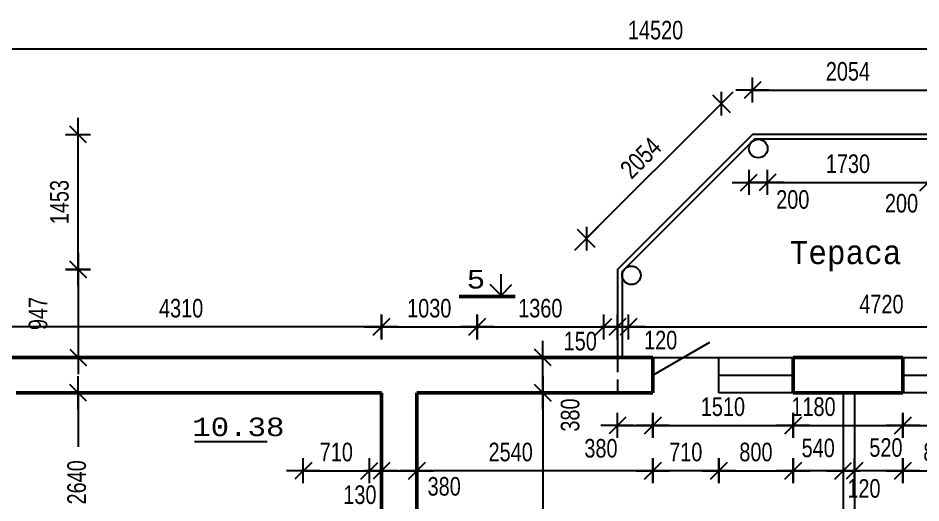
# Model space of a CAD drawing. Extents: x 3578 to 5591, y 95 to 458.
# Drawn here: x 4462.2 to 4559.3, y 236.3 to 288.5 of the extents above; entities that cross this region are included whole.
import ezdxf

# ---------------------------------------------------------------- set-up
doc = ezdxf.new("R2010")
doc.units = 0
doc.header["$MEASUREMENT"] = 0
doc.linetypes.add('HIDDEN2', pattern=[4.7625, 3.175, -1.5875])
doc.layers.get('0').update_dxf_attribs({"linetype": 'CONTINUOUS'})
doc.layers.get('DEFPOINTS').update_dxf_attribs({"linetype": 'CONTINUOUS'})
doc.layers.add('Chata', color=7, linetype='CONTINUOUS')
doc.styles.add('RUSS', font='russ', dxfattribs={"width": 0.8})
doc.styles.get("Standard").update_dxf_attribs({"font": 'cour.ttf'})
doc.dimstyles.new('Text 2mm', dxfattribs={"dimtxt": 2, "dimasz": 0.09, "dimexe": 0, "dimexo": 0, "dimgap": 1, "dimtad": 1, "dimdec": 0, "dimlfac": 100, "dimzin": 0, "dimdsep": 46, "dimtxsty": 'RUSS', "dimblk": 'A8MITTA', "dimcen": 3, "dimse1": 1, "dimse2": 1, "dimclrd": 6, "dimclrt": 6, "dimadec": 0, "dimazin": 0, "dimtp": 6, "dimtm": 6, "dimtfac": 1, "dimtdec": 0, "dimtofl": 0, "dimtmove": 2, "dimatfit": 3, "dimldrblk": 'A8MITTA', "dimfxl": 1, "dimtolj": 1, "dimtzin": 0, "dimarcsym": 0})

# ---------------------------------------------------------------- blocks, each defined once
blk = doc.blocks.new('A8MITTA', base_point=(3180, 3140))
for p, q in [((3180, 3155), (3180, 3125)), ((3170, 3130), (3190, 3150)), ((3160, 3140), (3200, 3140))]:
    blk.add_line(p, q)
blk = doc.blocks.new('*D62')
at = {"layer": 'Chata', "color": 6, "lineweight": -2, "ltscale": 0.01, "transparency": 16777216}
for p, q in [((4468.63, 248.038), (4468.63, 242.301)), ((4468.63, 221.818), (4468.63, 234.663))]:
    blk.add_line(p, q, dxfattribs=at)
at = {"layer": 'DEFPOINTS', "color": 0, "ltscale": 0.01, "transparency": 16777216}
for p in [(4461.967, 248.128), (4461.967, 221.728), (4468.63, 221.728)]:
    blk.add_point(p, dxfattribs=at)
at = {"layer": 'Chata', "color": 6, "lineweight": -2, "ltscale": 0.01, "transparency": 16777216, "xscale": 0.09, "yscale": 0.09, "zscale": 0.09}
for p, rotation in [((4468.63, 248.128), 90), ((4468.63, 221.728), 270)]:
    blk.add_blockref('A8MITTA', p, dxfattribs=dict(at, rotation=rotation))
at = {"layer": 'Chata', "color": 6, "ltscale": 0.01, "transparency": 16777216, "insert": (4468.488, 238.482), "char_height": 2, "attachment_point": 5, "rotation": 90, "style": 'RUSS'}
blk.add_mtext('\\A1;2640', dxfattribs=at)
blk = doc.blocks.new('*D77')
at = {"layer": 'Chata', "color": 6, "lineweight": -2, "ltscale": 0.01, "transparency": 16777216}
blk.add_line((4527.957, 255.224), (4574.977, 255.224), dxfattribs=at)
at = {"layer": 'DEFPOINTS', "color": 0, "ltscale": 0.01, "transparency": 16777216}
for p in [(4575.067, 255.224), (4527.867, 251.928), (4575.067, 251.928)]:
    blk.add_point(p, dxfattribs=at)
at = {"layer": 'Chata', "color": 6, "lineweight": -2, "ltscale": 0.01, "transparency": 16777216, "xscale": 0.09, "yscale": 0.09, "zscale": 0.09, "rotation": 180}
blk.add_blockref('A8MITTA', (4527.867, 255.224), dxfattribs=at)
at = {"layer": 'Chata', "color": 6, "lineweight": -2, "ltscale": 0.01, "transparency": 16777216, "xscale": 0.09, "yscale": 0.09, "zscale": 0.09}
blk.add_blockref('A8MITTA', (4575.067, 255.224), dxfattribs=at)
at = {"layer": 'Chata', "color": 6, "ltscale": 0.01, "transparency": 16777216, "insert": (4555.071, 257.665), "char_height": 2, "attachment_point": 5, "style": 'RUSS'}
blk.add_mtext('\\A1;4720', dxfattribs=at)
blk = doc.blocks.new('*D78')
at = {"layer": 'Chata', "color": 6, "lineweight": -2, "ltscale": 0.01, "transparency": 16777216}
blk.add_line((4511.657, 255.224), (4525.077, 255.224), dxfattribs=at)
at = {"layer": 'DEFPOINTS', "color": 0, "ltscale": 0.01, "transparency": 16777216}
for p in [(4525.167, 255.224), (4511.567, 251.928), (4525.167, 251.928)]:
    blk.add_point(p, dxfattribs=at)
at = {"layer": 'Chata', "color": 6, "lineweight": -2, "ltscale": 0.01, "transparency": 16777216, "xscale": 0.09, "yscale": 0.09, "zscale": 0.09, "rotation": 180}
blk.add_blockref('A8MITTA', (4511.567, 255.224), dxfattribs=at)
at = {"layer": 'Chata', "color": 6, "lineweight": -2, "ltscale": 0.01, "transparency": 16777216, "xscale": 0.09, "yscale": 0.09, "zscale": 0.09}
blk.add_blockref('A8MITTA', (4525.167, 255.224), dxfattribs=at)
at = {"layer": 'Chata', "color": 6, "ltscale": 0.01, "transparency": 16777216, "insert": (4518.367, 257.224), "char_height": 2, "attachment_point": 5, "style": 'RUSS'}
blk.add_mtext('\\A1;1360', dxfattribs=at)
blk = doc.blocks.new('*D84')
at = {"layer": 'Chata', "color": 6, "lineweight": -2, "ltscale": 0.01, "transparency": 16777216}
blk.add_line((4458.257, 285.172), (4603.277, 285.172), dxfattribs=at)
at = {"layer": 'DEFPOINTS', "color": 0, "ltscale": 0.01, "transparency": 16777216}
for p in [(4603.367, 285.172), (4458.167, 251.928), (4603.367, 251.928)]:
    blk.add_point(p, dxfattribs=at)
at = {"layer": 'Chata', "color": 6, "lineweight": -2, "ltscale": 0.01, "transparency": 16777216, "xscale": 0.09, "yscale": 0.09, "zscale": 0.09, "rotation": 180}
blk.add_blockref('A8MITTA', (4458.167, 285.172), dxfattribs=at)
at = {"layer": 'Chata', "color": 6, "lineweight": -2, "ltscale": 0.01, "transparency": 16777216, "xscale": 0.09, "yscale": 0.09, "zscale": 0.09}
blk.add_blockref('A8MITTA', (4603.367, 285.172), dxfattribs=at)
at = {"layer": 'Chata', "color": 6, "ltscale": 0.01, "transparency": 16777216, "insert": (4530.767, 287.172), "char_height": 2, "attachment_point": 5, "style": 'RUSS'}
blk.add_mtext('\\A1;14520', dxfattribs=at)
blk = doc.blocks.new('*D85')
at = {"layer": 'Chata', "color": 6, "lineweight": -2, "ltscale": 0.01, "transparency": 16777216}
blk.add_line((4448.631, 251.838), (4448.631, 159.118), dxfattribs=at)
at = {"layer": 'DEFPOINTS', "color": 0, "ltscale": 0.01, "transparency": 16777216}
for p in [(4458.167, 251.928), (4448.631, 159.028), (4501.267, 159.028)]:
    blk.add_point(p, dxfattribs=at)
at = {"layer": 'Chata', "color": 6, "lineweight": -2, "ltscale": 0.01, "transparency": 16777216, "xscale": 0.09, "yscale": 0.09, "zscale": 0.09}
for p, rotation in [((4448.631, 251.928), 90), ((4448.631, 159.028), 270)]:
    blk.add_blockref('A8MITTA', p, dxfattribs=dict(at, rotation=rotation))
at = {"layer": 'Chata', "color": 6, "ltscale": 0.01, "transparency": 16777216, "insert": (4446.631, 205.478), "char_height": 2, "attachment_point": 5, "rotation": 90, "style": 'RUSS'}
blk.add_mtext('\\A1;9290', dxfattribs=at)
blk = doc.blocks.new('*D86')
at = {"layer": 'Chata', "color": 6, "lineweight": -2, "ltscale": 0.01, "transparency": 16777216}
blk.add_line((4448.631, 252.018), (4448.631, 275.838), dxfattribs=at)
at = {"layer": 'DEFPOINTS', "color": 0, "ltscale": 0.01, "transparency": 16777216}
for p in [(4448.631, 275.928), (4541.195, 275.928), (4526.667, 251.928)]:
    blk.add_point(p, dxfattribs=at)
at = {"layer": 'Chata', "color": 6, "lineweight": -2, "ltscale": 0.01, "transparency": 16777216, "xscale": 0.09, "yscale": 0.09, "zscale": 0.09}
for p, rotation in [((4448.631, 275.928), 90), ((4448.631, 251.928), 270)]:
    blk.add_blockref('A8MITTA', p, dxfattribs=dict(at, rotation=rotation))
at = {"layer": 'Chata', "color": 6, "ltscale": 0.01, "transparency": 16777216, "insert": (4446.631, 263.928), "char_height": 2, "attachment_point": 5, "rotation": 90, "style": 'RUSS'}
blk.add_mtext('\\A1;2400', dxfattribs=at)
blk = doc.blocks.new('*D106')
at = {"color": 6, "lineweight": -2, "ltscale": 0.01, "transparency": 16777216}
blk.add_line((4557.277, 239.735), (4552.257, 239.735), dxfattribs=at)
at = {"layer": 'DEFPOINTS', "color": 0, "ltscale": 0.01, "transparency": 16777216}
for p in [(4552.167, 248.128), (4557.367, 248.128), (4552.167, 239.735)]:
    blk.add_point(p, dxfattribs=at)
at = {"color": 6, "lineweight": -2, "ltscale": 0.01, "transparency": 16777216, "xscale": 0.09, "yscale": 0.09, "zscale": 0.09, "rotation": 180}
blk.add_blockref('A8MITTA', (4552.167, 239.735), dxfattribs=at)
at = {"color": 6, "lineweight": -2, "ltscale": 0.01, "transparency": 16777216, "xscale": 0.09, "yscale": 0.09, "zscale": 0.09}
blk.add_blockref('A8MITTA', (4557.367, 239.735), dxfattribs=at)
at = {"color": 6, "ltscale": 0.01, "transparency": 16777216, "insert": (4555.554, 242.223), "char_height": 2, "attachment_point": 5, "style": 'RUSS'}
blk.add_mtext('\\A1;520', dxfattribs=at)
blk = doc.blocks.new('*D107')
at = {"color": 6, "lineweight": -2, "ltscale": 0.01, "transparency": 16777216}
for p, q in [((4550.877, 239.735), (4550.787, 239.735)), ((4552.257, 239.735), (4552.347, 239.735))]:
    blk.add_line(p, q, dxfattribs=at)
at = {"layer": 'DEFPOINTS', "color": 0, "ltscale": 0.01, "transparency": 16777216}
for p in [(4550.967, 248.128), (4552.167, 248.128), (4550.967, 239.735)]:
    blk.add_point(p, dxfattribs=at)
at = {"color": 6, "lineweight": -2, "ltscale": 0.01, "transparency": 16777216, "xscale": 0.09, "yscale": 0.09, "zscale": 0.09}
blk.add_blockref('A8MITTA', (4550.967, 239.735), dxfattribs=at)
at = {"color": 6, "lineweight": -2, "ltscale": 0.01, "transparency": 16777216, "xscale": 0.09, "yscale": 0.09, "zscale": 0.09, "rotation": 180}
blk.add_blockref('A8MITTA', (4552.167, 239.735), dxfattribs=at)
at = {"color": 6, "ltscale": 0.01, "transparency": 16777216, "insert": (4553.189, 237.815), "char_height": 2, "attachment_point": 5, "style": 'RUSS'}
blk.add_mtext('\\A1;120', dxfattribs=at)
blk = doc.blocks.new('*D108')
at = {"color": 6, "lineweight": -2, "ltscale": 0.01, "transparency": 16777216}
blk.add_line((4550.877, 239.735), (4545.657, 239.735), dxfattribs=at)
at = {"layer": 'DEFPOINTS', "color": 0, "ltscale": 0.01, "transparency": 16777216}
for p in [(4545.567, 248.128), (4550.967, 248.128), (4545.567, 239.735)]:
    blk.add_point(p, dxfattribs=at)
at = {"color": 6, "lineweight": -2, "ltscale": 0.01, "transparency": 16777216, "xscale": 0.09, "yscale": 0.09, "zscale": 0.09, "rotation": 180}
blk.add_blockref('A8MITTA', (4545.567, 239.735), dxfattribs=at)
at = {"color": 6, "lineweight": -2, "ltscale": 0.01, "transparency": 16777216, "xscale": 0.09, "yscale": 0.09, "zscale": 0.09}
blk.add_blockref('A8MITTA', (4550.967, 239.735), dxfattribs=at)
at = {"color": 6, "ltscale": 0.01, "transparency": 16777216, "insert": (4548.267, 242.174), "char_height": 2, "attachment_point": 5, "style": 'RUSS'}
blk.add_mtext('\\A1;540', dxfattribs=at)
blk = doc.blocks.new('*D109')
at = {"color": 6, "lineweight": -2, "ltscale": 0.01, "transparency": 16777216}
blk.add_line((4537.477, 239.735), (4530.557, 239.735), dxfattribs=at)
at = {"layer": 'DEFPOINTS', "color": 0, "ltscale": 0.01, "transparency": 16777216}
for p in [(4530.467, 248.128), (4537.567, 248.128), (4530.467, 239.735)]:
    blk.add_point(p, dxfattribs=at)
at = {"color": 6, "lineweight": -2, "ltscale": 0.01, "transparency": 16777216, "xscale": 0.09, "yscale": 0.09, "zscale": 0.09, "rotation": 180}
blk.add_blockref('A8MITTA', (4530.467, 239.735), dxfattribs=at)
at = {"color": 6, "lineweight": -2, "ltscale": 0.01, "transparency": 16777216, "xscale": 0.09, "yscale": 0.09, "zscale": 0.09}
blk.add_blockref('A8MITTA', (4537.567, 239.735), dxfattribs=at)
at = {"color": 6, "ltscale": 0.01, "transparency": 16777216, "insert": (4534.017, 241.735), "char_height": 2, "attachment_point": 5, "style": 'RUSS'}
blk.add_mtext('\\A1;710', dxfattribs=at)
blk = doc.blocks.new('*D110')
at = {"color": 6, "lineweight": -2, "ltscale": 0.01, "transparency": 16777216}
blk.add_line((4530.377, 239.735), (4505.157, 239.735), dxfattribs=at)
at = {"layer": 'DEFPOINTS', "color": 0, "ltscale": 0.01, "transparency": 16777216}
for p in [(4505.067, 248.128), (4530.467, 248.128), (4505.067, 239.735)]:
    blk.add_point(p, dxfattribs=at)
at = {"color": 6, "lineweight": -2, "ltscale": 0.01, "transparency": 16777216, "xscale": 0.09, "yscale": 0.09, "zscale": 0.09, "rotation": 180}
blk.add_blockref('A8MITTA', (4505.067, 239.735), dxfattribs=at)
at = {"color": 6, "lineweight": -2, "ltscale": 0.01, "transparency": 16777216, "xscale": 0.09, "yscale": 0.09, "zscale": 0.09}
blk.add_blockref('A8MITTA', (4530.467, 239.735), dxfattribs=at)
at = {"color": 6, "ltscale": 0.01, "transparency": 16777216, "insert": (4515.177, 241.735), "char_height": 2, "attachment_point": 5, "style": 'RUSS'}
blk.add_mtext('\\A1;2540', dxfattribs=at)
blk = doc.blocks.new('*D111')
at = {"color": 6, "lineweight": -2, "ltscale": 0.01, "transparency": 16777216}
blk.add_line((4501.357, 255.224), (4511.477, 255.224), dxfattribs=at)
at = {"layer": 'DEFPOINTS', "color": 0, "ltscale": 0.01, "transparency": 16777216}
for p in [(4511.567, 255.224), (4501.267, 251.928), (4511.567, 251.928)]:
    blk.add_point(p, dxfattribs=at)
at = {"color": 6, "lineweight": -2, "ltscale": 0.01, "transparency": 16777216, "xscale": 0.09, "yscale": 0.09, "zscale": 0.09, "rotation": 180}
blk.add_blockref('A8MITTA', (4501.267, 255.224), dxfattribs=at)
at = {"color": 6, "lineweight": -2, "ltscale": 0.01, "transparency": 16777216, "xscale": 0.09, "yscale": 0.09, "zscale": 0.09}
blk.add_blockref('A8MITTA', (4511.567, 255.224), dxfattribs=at)
at = {"color": 6, "ltscale": 0.01, "transparency": 16777216, "insert": (4506.417, 257.224), "char_height": 2, "attachment_point": 5, "style": 'RUSS'}
blk.add_mtext('\\A1;1030', dxfattribs=at)
blk = doc.blocks.new('*D112')
at = {"color": 6, "lineweight": -2, "ltscale": 0.01, "transparency": 16777216}
blk.add_line((4501.177, 255.224), (4458.257, 255.224), dxfattribs=at)
at = {"layer": 'DEFPOINTS', "color": 0, "ltscale": 0.01, "transparency": 16777216}
for p in [(4458.167, 255.224), (4458.167, 251.928), (4501.267, 251.928)]:
    blk.add_point(p, dxfattribs=at)
at = {"color": 6, "lineweight": -2, "ltscale": 0.01, "transparency": 16777216, "xscale": 0.09, "yscale": 0.09, "zscale": 0.09, "rotation": 180}
blk.add_blockref('A8MITTA', (4458.167, 255.224), dxfattribs=at)
at = {"color": 6, "lineweight": -2, "ltscale": 0.01, "transparency": 16777216, "xscale": 0.09, "yscale": 0.09, "zscale": 0.09}
blk.add_blockref('A8MITTA', (4501.267, 255.224), dxfattribs=at)
at = {"color": 6, "ltscale": 0.01, "transparency": 16777216, "insert": (4479.717, 257.224), "char_height": 2, "attachment_point": 5, "style": 'RUSS'}
blk.add_mtext('\\A1;4310', dxfattribs=at)
blk = doc.blocks.new('*D113')
at = {"color": 6, "lineweight": -2, "ltscale": 0.01, "transparency": 16777216}
blk.add_line((4523.391, 264.804), (4537.791, 279.204), dxfattribs=at)
at = {"layer": 'DEFPOINTS', "color": 0, "ltscale": 0.01, "transparency": 16777216}
for p in [(4537.855, 279.268), (4541.195, 275.928), (4526.667, 261.4)]:
    blk.add_point(p, dxfattribs=at)
at = {"color": 6, "lineweight": -2, "ltscale": 0.01, "transparency": 16777216, "xscale": 0.09, "yscale": 0.09, "zscale": 0.09}
for p, rotation in [((4537.855, 279.268), 45), ((4523.327, 264.74), 225)]:
    blk.add_blockref('A8MITTA', p, dxfattribs=dict(at, rotation=rotation))
at = {"color": 6, "ltscale": 0.01, "transparency": 16777216, "insert": (4529.177, 273.418), "char_height": 2, "attachment_point": 5, "rotation": 45, "style": 'RUSS'}
blk.add_mtext('\\A1;2054', dxfattribs=at)
blk = doc.blocks.new('*D114')
at = {"color": 6, "lineweight": -2, "ltscale": 0.01, "transparency": 16777216}
blk.add_line((4541.285, 280.731), (4561.65, 280.731), dxfattribs=at)
at = {"layer": 'DEFPOINTS', "color": 0, "ltscale": 0.01, "transparency": 16777216}
for p in [(4561.74, 280.731), (4541.195, 275.928), (4561.74, 275.928)]:
    blk.add_point(p, dxfattribs=at)
at = {"color": 6, "lineweight": -2, "ltscale": 0.01, "transparency": 16777216, "xscale": 0.09, "yscale": 0.09, "zscale": 0.09, "rotation": 180}
blk.add_blockref('A8MITTA', (4541.195, 280.731), dxfattribs=at)
at = {"color": 6, "lineweight": -2, "ltscale": 0.01, "transparency": 16777216, "xscale": 0.09, "yscale": 0.09, "zscale": 0.09}
blk.add_blockref('A8MITTA', (4561.74, 280.731), dxfattribs=at)
at = {"color": 6, "ltscale": 0.01, "transparency": 16777216, "insert": (4551.467, 282.731), "char_height": 2, "attachment_point": 5, "style": 'RUSS'}
blk.add_mtext('\\A1;2054', dxfattribs=at)
blk = doc.blocks.new('*D116')
at = {"color": 6, "lineweight": -2, "ltscale": 0.01, "transparency": 16777216}
blk.add_line((4468.63, 261.31), (4468.63, 252.018), dxfattribs=at)
at = {"layer": 'DEFPOINTS', "color": 0, "ltscale": 0.01, "transparency": 16777216}
for p in [(4526.667, 261.4), (4468.63, 251.928), (4526.667, 251.928)]:
    blk.add_point(p, dxfattribs=at)
at = {"color": 6, "lineweight": -2, "ltscale": 0.01, "transparency": 16777216, "xscale": 0.09, "yscale": 0.09, "zscale": 0.09}
for p, rotation in [((4468.63, 261.4), 90), ((4468.63, 251.928), 270)]:
    blk.add_blockref('A8MITTA', p, dxfattribs=dict(at, rotation=rotation))
at = {"color": 6, "ltscale": 0.01, "transparency": 16777216, "insert": (4464.33, 256.664), "char_height": 2, "attachment_point": 5, "rotation": 90, "style": 'RUSS'}
blk.add_mtext('\\A1;947', dxfattribs=at)
blk = doc.blocks.new('*D117')
at = {"color": 6, "lineweight": -2, "ltscale": 0.01, "transparency": 16777216}
blk.add_line((4468.63, 261.49), (4468.63, 275.838), dxfattribs=at)
at = {"layer": 'DEFPOINTS', "color": 0, "ltscale": 0.01, "transparency": 16777216}
for p in [(4468.63, 275.928), (4541.195, 275.928), (4526.667, 261.4)]:
    blk.add_point(p, dxfattribs=at)
at = {"color": 6, "lineweight": -2, "ltscale": 0.01, "transparency": 16777216, "xscale": 0.09, "yscale": 0.09, "zscale": 0.09}
for p, rotation in [((4468.63, 275.928), 90), ((4468.63, 261.4), 270)]:
    blk.add_blockref('A8MITTA', p, dxfattribs=dict(at, rotation=rotation))
at = {"color": 6, "ltscale": 0.01, "transparency": 16777216, "insert": (4466.63, 268.664), "char_height": 2, "attachment_point": 5, "rotation": 90, "style": 'RUSS'}
blk.add_mtext('\\A1;1453', dxfattribs=at)
blk = doc.blocks.new('*D120')
at = {"color": 6, "lineweight": -2, "ltscale": 0.01, "transparency": 16777216}
for p, q in [((4525.077, 255.224), (4524.987, 255.224)), ((4526.757, 255.224), (4526.847, 255.224))]:
    blk.add_line(p, q, dxfattribs=at)
at = {"layer": 'DEFPOINTS', "color": 0, "ltscale": 0.01, "transparency": 16777216}
for p in [(4526.667, 255.224), (4525.167, 251.928), (4526.667, 251.928)]:
    blk.add_point(p, dxfattribs=at)
at = {"color": 6, "lineweight": -2, "ltscale": 0.01, "transparency": 16777216, "xscale": 0.09, "yscale": 0.09, "zscale": 0.09}
blk.add_blockref('A8MITTA', (4525.167, 255.224), dxfattribs=at)
at = {"color": 6, "lineweight": -2, "ltscale": 0.01, "transparency": 16777216, "xscale": 0.09, "yscale": 0.09, "zscale": 0.09, "rotation": 180}
blk.add_blockref('A8MITTA', (4526.667, 255.224), dxfattribs=at)
at = {"color": 6, "ltscale": 0.01, "transparency": 16777216, "insert": (4522.661, 253.678), "char_height": 2, "attachment_point": 5, "style": 'RUSS'}
blk.add_mtext('\\A1;150', dxfattribs=at)
blk = doc.blocks.new('*D121')
at = {"color": 6, "lineweight": -2, "ltscale": 0.01, "transparency": 16777216}
for p, q in [((4526.577, 255.224), (4526.487, 255.224)), ((4527.957, 255.224), (4528.047, 255.224))]:
    blk.add_line(p, q, dxfattribs=at)
at = {"layer": 'DEFPOINTS', "color": 0, "ltscale": 0.01, "transparency": 16777216}
for p in [(4527.867, 255.224), (4526.667, 251.928), (4527.867, 251.928)]:
    blk.add_point(p, dxfattribs=at)
at = {"color": 6, "lineweight": -2, "ltscale": 0.01, "transparency": 16777216, "xscale": 0.09, "yscale": 0.09, "zscale": 0.09}
blk.add_blockref('A8MITTA', (4526.667, 255.224), dxfattribs=at)
at = {"color": 6, "lineweight": -2, "ltscale": 0.01, "transparency": 16777216, "xscale": 0.09, "yscale": 0.09, "zscale": 0.09, "rotation": 180}
blk.add_blockref('A8MITTA', (4527.867, 255.224), dxfattribs=at)
at = {"color": 6, "ltscale": 0.01, "transparency": 16777216, "insert": (4531.319, 253.791), "char_height": 2, "attachment_point": 5, "style": 'RUSS'}
blk.add_mtext('\\A1;120', dxfattribs=at)
blk = doc.blocks.new('*D129')
at = {"color": 6, "lineweight": -2, "ltscale": 0.01, "transparency": 16777216}
blk.add_line((4518.647, 248.038), (4518.647, 200.118), dxfattribs=at)
at = {"layer": 'DEFPOINTS', "color": 0, "ltscale": 0.01, "transparency": 16777216}
for p in [(4505.067, 248.128), (4505.067, 200.028), (4518.647, 200.028)]:
    blk.add_point(p, dxfattribs=at)
at = {"color": 6, "lineweight": -2, "ltscale": 0.01, "transparency": 16777216, "xscale": 0.09, "yscale": 0.09, "zscale": 0.09}
for p, rotation in [((4518.647, 248.128), 90), ((4518.647, 200.028), 270)]:
    blk.add_blockref('A8MITTA', p, dxfattribs=dict(at, rotation=rotation))
at = {"color": 6, "ltscale": 0.01, "transparency": 16777216, "insert": (4516.647, 224.078), "char_height": 2, "attachment_point": 5, "rotation": 90, "style": 'RUSS'}
blk.add_mtext('\\A1;4810', dxfattribs=at)
blk = doc.blocks.new('*D130')
at = {"color": 6, "lineweight": -2, "ltscale": 0.01, "transparency": 16777216}
blk.add_line((4518.647, 248.218), (4518.647, 251.838), dxfattribs=at)
at = {"layer": 'DEFPOINTS', "color": 0, "ltscale": 0.01, "transparency": 16777216}
for p in [(4501.267, 251.928), (4518.647, 251.928), (4505.067, 248.128)]:
    blk.add_point(p, dxfattribs=at)
at = {"color": 6, "lineweight": -2, "ltscale": 0.01, "transparency": 16777216, "xscale": 0.09, "yscale": 0.09, "zscale": 0.09}
for p, rotation in [((4518.647, 251.928), 90), ((4518.647, 248.128), 270)]:
    blk.add_blockref('A8MITTA', p, dxfattribs=dict(at, rotation=rotation))
at = {"color": 6, "ltscale": 0.01, "transparency": 16777216, "insert": (4521.583, 245.728), "char_height": 2, "attachment_point": 5, "rotation": 90, "style": 'RUSS'}
blk.add_mtext('\\A1;380', dxfattribs=at)
blk = doc.blocks.new('*D134')
at = {"color": 6, "lineweight": -2, "ltscale": 0.01, "transparency": 16777216}
blk.add_line((4501.357, 239.735), (4504.977, 239.735), dxfattribs=at)
at = {"layer": 'DEFPOINTS', "color": 0, "ltscale": 0.01, "transparency": 16777216}
for p in [(4501.267, 248.128), (4505.067, 248.128), (4505.067, 239.735)]:
    blk.add_point(p, dxfattribs=at)
at = {"color": 6, "lineweight": -2, "ltscale": 0.01, "transparency": 16777216, "xscale": 0.09, "yscale": 0.09, "zscale": 0.09, "rotation": 180}
blk.add_blockref('A8MITTA', (4501.267, 239.735), dxfattribs=at)
at = {"color": 6, "lineweight": -2, "ltscale": 0.01, "transparency": 16777216, "xscale": 0.09, "yscale": 0.09, "zscale": 0.09}
blk.add_blockref('A8MITTA', (4505.067, 239.735), dxfattribs=at)
at = {"color": 6, "ltscale": 0.01, "transparency": 16777216, "insert": (4508.023, 238.038), "char_height": 2, "attachment_point": 5, "style": 'RUSS'}
blk.add_mtext('\\A1;380', dxfattribs=at)
blk = doc.blocks.new('*D136')
at = {"color": 6, "lineweight": -2, "ltscale": 0.01, "transparency": 16777216}
blk.add_line((4537.657, 239.735), (4545.477, 239.735), dxfattribs=at)
at = {"layer": 'DEFPOINTS', "color": 0, "ltscale": 0.01, "transparency": 16777216}
for p in [(4537.567, 248.128), (4545.567, 248.128), (4545.567, 239.735)]:
    blk.add_point(p, dxfattribs=at)
at = {"color": 6, "lineweight": -2, "ltscale": 0.01, "transparency": 16777216, "xscale": 0.09, "yscale": 0.09, "zscale": 0.09, "rotation": 180}
blk.add_blockref('A8MITTA', (4537.567, 239.735), dxfattribs=at)
at = {"color": 6, "lineweight": -2, "ltscale": 0.01, "transparency": 16777216, "xscale": 0.09, "yscale": 0.09, "zscale": 0.09}
blk.add_blockref('A8MITTA', (4545.567, 239.735), dxfattribs=at)
at = {"color": 6, "ltscale": 0.01, "transparency": 16777216, "insert": (4541.567, 241.735), "char_height": 2, "attachment_point": 5, "style": 'RUSS'}
blk.add_mtext('\\A1;800', dxfattribs=at)
blk = doc.blocks.new('*D137')
at = {"color": 6, "lineweight": -2, "ltscale": 0.01, "transparency": 16777216}
blk.add_line((4557.457, 239.735), (4565.277, 239.735), dxfattribs=at)
at = {"layer": 'DEFPOINTS', "color": 0, "ltscale": 0.01, "transparency": 16777216}
for p in [(4557.367, 248.128), (4565.367, 248.128), (4565.367, 239.735)]:
    blk.add_point(p, dxfattribs=at)
at = {"color": 6, "lineweight": -2, "ltscale": 0.01, "transparency": 16777216, "xscale": 0.09, "yscale": 0.09, "zscale": 0.09, "rotation": 180}
blk.add_blockref('A8MITTA', (4557.367, 239.735), dxfattribs=at)
at = {"color": 6, "lineweight": -2, "ltscale": 0.01, "transparency": 16777216, "xscale": 0.09, "yscale": 0.09, "zscale": 0.09}
blk.add_blockref('A8MITTA', (4565.367, 239.735), dxfattribs=at)
at = {"color": 6, "ltscale": 0.01, "transparency": 16777216, "insert": (4561.367, 241.735), "char_height": 2, "attachment_point": 5, "style": 'RUSS'}
blk.add_mtext('\\A1;800', dxfattribs=at)
blk = doc.blocks.new('*D477')
at = {"color": 6, "lineweight": -2, "ltscale": 0.01, "transparency": 16777216}
blk.add_line((4545.657, 244.616), (4557.277, 244.616), dxfattribs=at)
at = {"layer": 'DEFPOINTS', "color": 0, "ltscale": 0.01, "transparency": 16777216}
for p in [(4545.567, 251.928), (4557.367, 251.928), (4557.367, 244.616)]:
    blk.add_point(p, dxfattribs=at)
at = {"color": 6, "lineweight": -2, "ltscale": 0.01, "transparency": 16777216, "xscale": 0.09, "yscale": 0.09, "zscale": 0.09, "rotation": 180}
blk.add_blockref('A8MITTA', (4545.567, 244.616), dxfattribs=at)
at = {"color": 6, "lineweight": -2, "ltscale": 0.01, "transparency": 16777216, "xscale": 0.09, "yscale": 0.09, "zscale": 0.09}
blk.add_blockref('A8MITTA', (4557.367, 244.616), dxfattribs=at)
at = {"color": 6, "ltscale": 0.01, "transparency": 16777216, "insert": (4547.762, 246.616), "char_height": 2, "attachment_point": 5, "style": 'RUSS'}
blk.add_mtext('\\A1;1180', dxfattribs=at)
blk = doc.blocks.new('*D479')
at = {"color": 6, "lineweight": -2, "ltscale": 0.01, "transparency": 16777216}
blk.add_line((4492.957, 239.735), (4499.877, 239.735), dxfattribs=at)
at = {"layer": 'DEFPOINTS', "color": 0, "ltscale": 0.01, "transparency": 16777216}
for p in [(4499.967, 239.735), (4492.867, 221.728), (4499.967, 221.728)]:
    blk.add_point(p, dxfattribs=at)
at = {"color": 6, "lineweight": -2, "ltscale": 0.01, "transparency": 16777216, "xscale": 0.09, "yscale": 0.09, "zscale": 0.09, "rotation": 180}
blk.add_blockref('A8MITTA', (4492.867, 239.735), dxfattribs=at)
at = {"color": 6, "lineweight": -2, "ltscale": 0.01, "transparency": 16777216, "xscale": 0.09, "yscale": 0.09, "zscale": 0.09}
blk.add_blockref('A8MITTA', (4499.967, 239.735), dxfattribs=at)
at = {"color": 6, "ltscale": 0.01, "transparency": 16777216, "insert": (4496.417, 241.735), "char_height": 2, "attachment_point": 5, "style": 'RUSS'}
blk.add_mtext('\\A1;710', dxfattribs=at)
blk = doc.blocks.new('*D480')
at = {"color": 6, "lineweight": -2, "ltscale": 0.01, "transparency": 16777216}
for p, q in [((4499.877, 239.735), (4499.787, 239.735)), ((4501.357, 239.735), (4501.447, 239.735))]:
    blk.add_line(p, q, dxfattribs=at)
at = {"layer": 'DEFPOINTS', "color": 0, "ltscale": 0.01, "transparency": 16777216}
for p in [(4501.267, 239.735), (4499.967, 221.728), (4501.267, 221.728)]:
    blk.add_point(p, dxfattribs=at)
at = {"color": 6, "lineweight": -2, "ltscale": 0.01, "transparency": 16777216, "xscale": 0.09, "yscale": 0.09, "zscale": 0.09}
blk.add_blockref('A8MITTA', (4499.967, 239.735), dxfattribs=at)
at = {"color": 6, "lineweight": -2, "ltscale": 0.01, "transparency": 16777216, "xscale": 0.09, "yscale": 0.09, "zscale": 0.09, "rotation": 180}
blk.add_blockref('A8MITTA', (4501.267, 239.735), dxfattribs=at)
at = {"color": 6, "ltscale": 0.01, "transparency": 16777216, "insert": (4498.955, 237.138), "char_height": 2, "attachment_point": 5, "style": 'RUSS'}
blk.add_mtext('\\A1;130', dxfattribs=at)
blk = doc.blocks.new('*D574')
at = {"color": 6, "lineweight": -2, "ltscale": 0.01, "transparency": 16777216}
blk.add_line((4526.757, 244.616), (4530.377, 244.616), dxfattribs=at)
at = {"layer": 'DEFPOINTS', "color": 0, "ltscale": 0.01, "transparency": 16777216}
for p in [(4526.667, 251.928), (4530.467, 248.128), (4530.467, 244.616)]:
    blk.add_point(p, dxfattribs=at)
at = {"color": 6, "lineweight": -2, "ltscale": 0.01, "transparency": 16777216, "xscale": 0.09, "yscale": 0.09, "zscale": 0.09, "rotation": 180}
blk.add_blockref('A8MITTA', (4526.667, 244.616), dxfattribs=at)
at = {"color": 6, "lineweight": -2, "ltscale": 0.01, "transparency": 16777216, "xscale": 0.09, "yscale": 0.09, "zscale": 0.09}
blk.add_blockref('A8MITTA', (4530.467, 244.616), dxfattribs=at)
at = {"color": 6, "ltscale": 0.01, "transparency": 16777216, "insert": (4524.891, 242.138), "char_height": 2, "attachment_point": 5, "style": 'RUSS'}
blk.add_mtext('\\A1;380', dxfattribs=at)
blk = doc.blocks.new('*D575')
at = {"color": 6, "lineweight": -2, "ltscale": 0.01, "transparency": 16777216}
blk.add_line((4557.457, 244.616), (4572.377, 244.616), dxfattribs=at)
at = {"layer": 'DEFPOINTS', "color": 0, "ltscale": 0.01, "transparency": 16777216}
for p in [(4557.367, 248.128), (4572.467, 248.128), (4572.467, 244.616)]:
    blk.add_point(p, dxfattribs=at)
at = {"color": 6, "lineweight": -2, "ltscale": 0.01, "transparency": 16777216, "xscale": 0.09, "yscale": 0.09, "zscale": 0.09, "rotation": 180}
blk.add_blockref('A8MITTA', (4557.367, 244.616), dxfattribs=at)
at = {"color": 6, "lineweight": -2, "ltscale": 0.01, "transparency": 16777216, "xscale": 0.09, "yscale": 0.09, "zscale": 0.09}
blk.add_blockref('A8MITTA', (4572.467, 244.616), dxfattribs=at)
at = {"color": 6, "ltscale": 0.01, "transparency": 16777216, "insert": (4564.917, 246.616), "char_height": 2, "attachment_point": 5, "style": 'RUSS'}
blk.add_mtext('\\A1;1510', dxfattribs=at)
blk = doc.blocks.new('*D576')
at = {"color": 6, "lineweight": -2, "ltscale": 0.01, "transparency": 16777216}
blk.add_line((4530.557, 244.616), (4545.477, 244.616), dxfattribs=at)
at = {"layer": 'DEFPOINTS', "color": 0, "ltscale": 0.01, "transparency": 16777216}
for p in [(4530.467, 248.128), (4545.567, 248.128), (4545.567, 244.616)]:
    blk.add_point(p, dxfattribs=at)
at = {"color": 6, "lineweight": -2, "ltscale": 0.01, "transparency": 16777216, "xscale": 0.09, "yscale": 0.09, "zscale": 0.09, "rotation": 180}
blk.add_blockref('A8MITTA', (4530.467, 244.616), dxfattribs=at)
at = {"color": 6, "lineweight": -2, "ltscale": 0.01, "transparency": 16777216, "xscale": 0.09, "yscale": 0.09, "zscale": 0.09}
blk.add_blockref('A8MITTA', (4545.567, 244.616), dxfattribs=at)
at = {"color": 6, "ltscale": 0.01, "transparency": 16777216, "insert": (4538.017, 246.616), "char_height": 2, "attachment_point": 5, "style": 'RUSS'}
blk.add_mtext('\\A1;1510', dxfattribs=at)
blk = doc.blocks.new('*D649')
at = {"color": 6, "lineweight": -2, "ltscale": 0.01, "transparency": 16777216}
for p, q in [((4540.726, 270.784), (4540.636, 270.784)), ((4542.906, 270.784), (4542.996, 270.784))]:
    blk.add_line(p, q, dxfattribs=at)
at = {"layer": 'DEFPOINTS', "color": 0, "ltscale": 0.01, "transparency": 16777216}
for p in [(4540.816, 274.428), (4542.816, 274.428), (4542.816, 270.784)]:
    blk.add_point(p, dxfattribs=at)
at = {"color": 6, "lineweight": -2, "ltscale": 0.01, "transparency": 16777216, "xscale": 0.09, "yscale": 0.09, "zscale": 0.09}
blk.add_blockref('A8MITTA', (4540.816, 270.784), dxfattribs=at)
at = {"color": 6, "lineweight": -2, "ltscale": 0.01, "transparency": 16777216, "xscale": 0.09, "yscale": 0.09, "zscale": 0.09, "rotation": 180}
blk.add_blockref('A8MITTA', (4542.816, 270.784), dxfattribs=at)
at = {"color": 6, "ltscale": 0.01, "transparency": 16777216, "insert": (4545.533, 268.935), "char_height": 2, "attachment_point": 5, "style": 'RUSS'}
blk.add_mtext('\\A1;200', dxfattribs=at)
blk = doc.blocks.new('*D650')
at = {"color": 6, "lineweight": -2, "ltscale": 0.01, "transparency": 16777216}
blk.add_line((4542.906, 270.784), (4560.028, 270.784), dxfattribs=at)
at = {"layer": 'DEFPOINTS', "color": 0, "ltscale": 0.01, "transparency": 16777216}
for p in [(4542.816, 274.428), (4560.118, 274.428), (4560.118, 270.784)]:
    blk.add_point(p, dxfattribs=at)
at = {"color": 6, "lineweight": -2, "ltscale": 0.01, "transparency": 16777216, "xscale": 0.09, "yscale": 0.09, "zscale": 0.09, "rotation": 180}
blk.add_blockref('A8MITTA', (4542.816, 270.784), dxfattribs=at)
at = {"color": 6, "lineweight": -2, "ltscale": 0.01, "transparency": 16777216, "xscale": 0.09, "yscale": 0.09, "zscale": 0.09}
blk.add_blockref('A8MITTA', (4560.118, 270.784), dxfattribs=at)
at = {"color": 6, "ltscale": 0.01, "transparency": 16777216, "insert": (4551.467, 272.784), "char_height": 2, "attachment_point": 5, "style": 'RUSS'}
blk.add_mtext('\\A1;1730', dxfattribs=at)
blk = doc.blocks.new('*D651')
at = {"color": 6, "lineweight": -2, "ltscale": 0.01, "transparency": 16777216}
for p, q in [((4560.028, 270.784), (4559.938, 270.784)), ((4562.208, 270.784), (4562.298, 270.784))]:
    blk.add_line(p, q, dxfattribs=at)
at = {"layer": 'DEFPOINTS', "color": 0, "ltscale": 0.01, "transparency": 16777216}
for p in [(4560.118, 274.428), (4562.118, 274.428), (4562.118, 270.784)]:
    blk.add_point(p, dxfattribs=at)
at = {"color": 6, "lineweight": -2, "ltscale": 0.01, "transparency": 16777216, "xscale": 0.09, "yscale": 0.09, "zscale": 0.09}
blk.add_blockref('A8MITTA', (4560.118, 270.784), dxfattribs=at)
at = {"color": 6, "lineweight": -2, "ltscale": 0.01, "transparency": 16777216, "xscale": 0.09, "yscale": 0.09, "zscale": 0.09, "rotation": 180}
blk.add_blockref('A8MITTA', (4562.118, 270.784), dxfattribs=at)
at = {"color": 6, "ltscale": 0.01, "transparency": 16777216, "insert": (4557.231, 268.528), "char_height": 2, "attachment_point": 5, "style": 'RUSS'}
blk.add_mtext('\\A1;200', dxfattribs=at)

msp = doc.modelspace()

# ---------------------------------------------------------------- linework, layer by layer
at = {"ltscale": 0.01}
for p, q in [((4537.567, 251.928), (4545.567, 251.928)), ((4557.367, 251.928), (4565.367, 251.928)), ((4537.567, 250.028), (4545.567, 250.028)), ((4557.367, 250.028), (4565.367, 250.028)), ((4565.367, 248.128), (4557.367, 248.128))]:
    msp.add_line(p, q, dxfattribs=at)
for centre in [(4541.816, 274.428), (4528.167, 260.779)]:
    msp.add_circle(centre, 1, dxfattribs=at)
at = {"layer": 'Chata', "ltscale": 0.01}
for p, q in [((4514.144, 258.612), (4514.144, 260.903)), ((4514.144, 258.612), (4512.979, 259.777)), ((4514.144, 258.612), (4515.31, 259.777)), ((4509.644, 258.612), (4515.644, 258.612)), ((4509.644, 258.412), (4515.644, 258.412)), ((4515.644, 258.412), (4514.144, 258.412)), ((4530.467, 250.028), (4536.616, 253.578)), ((4530.467, 248.128), (4530.467, 251.928)), ((4530.467, 251.928), (4537.567, 251.928)), ((4537.567, 248.128), (4537.567, 251.928)), ((4505.067, 248.128), (4511.567, 248.128)), ((4545.917, 248.128), (4537.567, 248.128)), ((4550.967, 248.128), (4550.967, 200.028)), ((4552.167, 248.128), (4552.167, 200.028))]:
    msp.add_line(p, q, dxfattribs=at)
at = {"layer": 'Chata', "lineweight": 50, "ltscale": 0.01}
for p, q in [((4501.267, 251.928), (4458.167, 251.928)), ((4501.267, 251.928), (4530.467, 251.928)), ((4527.867, 251.928), (4530.467, 251.928)), ((4530.467, 251.928), (4530.467, 248.128)), ((4545.567, 251.928), (4557.367, 251.928)), ((4545.567, 248.128), (4545.567, 251.928)), ((4557.367, 248.128), (4557.367, 251.928)), ((4461.967, 248.128), (4501.267, 248.128)), ((4501.267, 171.228), (4501.267, 248.128)), ((4505.067, 248.128), (4530.467, 248.128)), ((4505.067, 200.028), (4505.067, 248.128)), ((4530.467, 248.128), (4526.267, 248.128)), ((4545.567, 248.128), (4557.367, 248.128)), ((4552.167, 248.128), (4556.867, 248.128))]:
    msp.add_line(p, q, dxfattribs=at)
at = {"layer": 'Chata'}
msp.add_line((4501.267, 251.928), (4501.267, 251.928), dxfattribs=at)
at = {"layer": 'Chata', "color": 1, "linetype": 'HIDDEN2', "ltscale": 0.5}
msp.add_line((4526.667, 251.928), (4526.667, 248.128), dxfattribs=at)
at = {"layer": 'Chata', "color": 0, "ltscale": 0.01}
msp.add_line((4481.154, 242.878), (4488.972, 242.878), dxfattribs=at)
at = {"layer": 'Chata', "ltscale": 0.01}
for points in [[(4576.267, 251.928), (4576.267, 261.4), (4561.74, 275.928), (4541.195, 275.928), (4526.667, 261.4), (4526.667, 251.928)], [(4575.767, 251.928), (4575.767, 261.193), (4561.533, 275.428), (4541.402, 275.428), (4527.167, 261.193), (4527.167, 251.928)]]:
    msp.add_lwpolyline(points, dxfattribs=at)

# ---------------------------------------------------------------- texts
at = {"layer": 'Chata'}
for s, height, width, p in [('Тераса', 2.5, 0.8, (4545.202, 261.979)), ('5', 2, 0.99, (4510.447, 259.357)), ('10.38', 2, 0.99, (4480.916, 243.457))]:
    msp.add_text(s, height=height, dxfattribs=dict(at, width=width)).set_placement(p)

# ---------------------------------------------------------------- dimensions: what is measured, and where the dimension line sits
at = {"ltscale": 0.01}
for p1, p2, distance, picture, middle in [((4541.19476, 275.92781), (4561.73975, 275.92781), 4.80322, '*D114', (4551.46725, 282.73102)), ((4526.6673, 261.4003), (4541.1948, 275.9278), 4.7234, '*D113', (4529.1768, 273.4182))]:
    dim = msp.add_aligned_dim(p1=p1, p2=p2, distance=distance, dimstyle='Text 2mm', dxfattribs=at)
    dim.commit()
    dim.dimension.update_dxf_attribs({"geometry": picture, "text_midpoint": middle})
for base, p1, p2, picture, middle in [((4468.63, 275.928), (4526.667, 261.4), (4541.195, 275.928), '*D117', (4466.63, 268.664)), ((4518.647, 200.028), (4505.067, 248.128), (4505.067, 200.028), '*D129', (4516.647, 224.078))]:
    dim = msp.add_linear_dim(base=base, p1=p1, p2=p2, angle=90, dimstyle='Text 2mm', dxfattribs=at)
    dim.commit()
    dim.dimension.update_dxf_attribs({"geometry": picture, "text_midpoint": middle})
for base, p1, p2, picture, middle in [((4542.816, 270.784), (4540.816, 274.428), (4542.816, 274.428), '*D649', (4545.533, 268.935)), ((4562.118, 270.784), (4560.118, 274.428), (4562.118, 274.428), '*D651', (4557.231, 268.528)), ((4526.667, 255.224), (4525.167, 251.928), (4526.667, 251.928), '*D120', (4522.661, 253.678)), ((4527.867, 255.224), (4526.667, 251.928), (4527.867, 251.928), '*D121', (4531.319, 253.791)), ((4530.467, 244.616), (4526.667, 251.928), (4530.467, 248.128), '*D574', (4524.891, 242.138)), ((4557.367, 244.616), (4545.567, 251.928), (4557.367, 251.928), '*D477', (4547.762, 246.616)), ((4505.067, 239.735), (4501.267, 248.128), (4505.067, 248.128), '*D134', (4508.023, 238.038)), ((4505.067, 239.735), (4530.467, 248.128), (4505.067, 248.128), '*D110', (4515.177, 241.735)), ((4545.567, 239.735), (4550.967, 248.128), (4545.567, 248.128), '*D108', (4548.267, 242.174)), ((4550.967, 239.735), (4552.167, 248.128), (4550.967, 248.128), '*D107', (4553.189, 237.815)), ((4552.167, 239.735), (4557.367, 248.128), (4552.167, 248.128), '*D106', (4555.554, 242.223)), ((4501.267, 239.735), (4499.967, 221.728), (4501.267, 221.728), '*D480', (4498.955, 237.138))]:
    dim = msp.add_linear_dim(base=base, p1=p1, p2=p2, dimstyle='Text 2mm', dxfattribs=at)
    dim.commit()
    dim.dimension.update_dxf_attribs({"geometry": picture, "text_midpoint": middle, "dimtype": 160})
for base, p1, p2, picture, middle in [((4560.118, 270.784), (4542.816, 274.428), (4560.118, 274.428), '*D650', (4551.467, 272.784)), ((4458.167, 255.224), (4501.267, 251.928), (4458.167, 251.928), '*D112', (4479.717, 257.224)), ((4511.567, 255.224), (4501.267, 251.928), (4511.567, 251.928), '*D111', (4506.417, 257.224)), ((4530.467, 239.735), (4537.567, 248.128), (4530.467, 248.128), '*D109', (4534.017, 241.735)), ((4545.567, 244.616), (4530.467, 248.128), (4545.567, 248.128), '*D576', (4538.017, 246.616)), ((4545.567, 239.735), (4537.567, 248.128), (4545.567, 248.128), '*D136', (4541.567, 241.735)), ((4565.367, 239.735), (4557.367, 248.128), (4565.367, 248.128), '*D137', (4561.367, 241.735)), ((4572.467, 244.616), (4557.367, 248.128), (4572.467, 248.128), '*D575', (4564.917, 246.616)), ((4499.967, 239.735), (4492.867, 221.728), (4499.967, 221.728), '*D479', (4496.417, 241.735))]:
    dim = msp.add_linear_dim(base=base, p1=p1, p2=p2, dimstyle='Text 2mm', dxfattribs=at)
    dim.commit()
    dim.dimension.update_dxf_attribs({"geometry": picture, "text_midpoint": middle})
for base, p1, p2, picture, middle in [((4468.63, 251.928), (4526.667, 261.4), (4526.667, 251.928), '*D116', (4464.33, 256.664)), ((4518.647, 251.928), (4505.067, 248.128), (4501.267, 251.928), '*D130', (4521.583, 245.728))]:
    dim = msp.add_linear_dim(base=base, p1=p1, p2=p2, angle=90, dimstyle='Text 2mm', dxfattribs=at)
    dim.commit()
    dim.dimension.update_dxf_attribs({"geometry": picture, "text_midpoint": middle, "dimtype": 160})
at = {"layer": 'Chata', "ltscale": 0.01}
for base, p1, p2, picture, middle in [((4603.367, 285.172), (4458.167, 251.928), (4603.367, 251.928), '*D84', (4530.767, 287.172)), ((4525.167, 255.224), (4511.567, 251.928), (4525.167, 251.928), '*D78', (4518.367, 257.224))]:
    dim = msp.add_linear_dim(base=base, p1=p1, p2=p2, dimstyle='Text 2mm', dxfattribs=at)
    dim.commit()
    dim.dimension.update_dxf_attribs({"geometry": picture, "text_midpoint": middle})
for base, p1, p2, picture, middle in [((4448.631, 275.928), (4526.667, 251.928), (4541.195, 275.928), '*D86', (4446.631, 263.928)), ((4448.631, 159.028), (4458.167, 251.928), (4501.267, 159.028), '*D85', (4446.631, 205.478))]:
    dim = msp.add_linear_dim(base=base, p1=p1, p2=p2, angle=90, dimstyle='Text 2mm', dxfattribs=at)
    dim.commit()
    dim.dimension.update_dxf_attribs({"geometry": picture, "text_midpoint": middle})
dim = msp.add_linear_dim(base=(4575.067, 255.224), p1=(4527.867, 251.928), p2=(4575.067, 251.928), dimstyle='Text 2mm', dxfattribs=at)
dim.commit()
dim.dimension.update_dxf_attribs({"geometry": '*D77', "text_midpoint": (4555.071, 257.665), "dimtype": 160})
dim = msp.add_linear_dim(base=(4468.63, 221.728), p1=(4461.967, 248.128), p2=(4461.967, 221.728), angle=90, dimstyle='Text 2mm', dxfattribs=at)
dim.commit()
dim.dimension.update_dxf_attribs({"geometry": '*D62', "text_midpoint": (4468.488, 238.482), "dimtype": 160})

doc.saveas('drawing.dxf')
